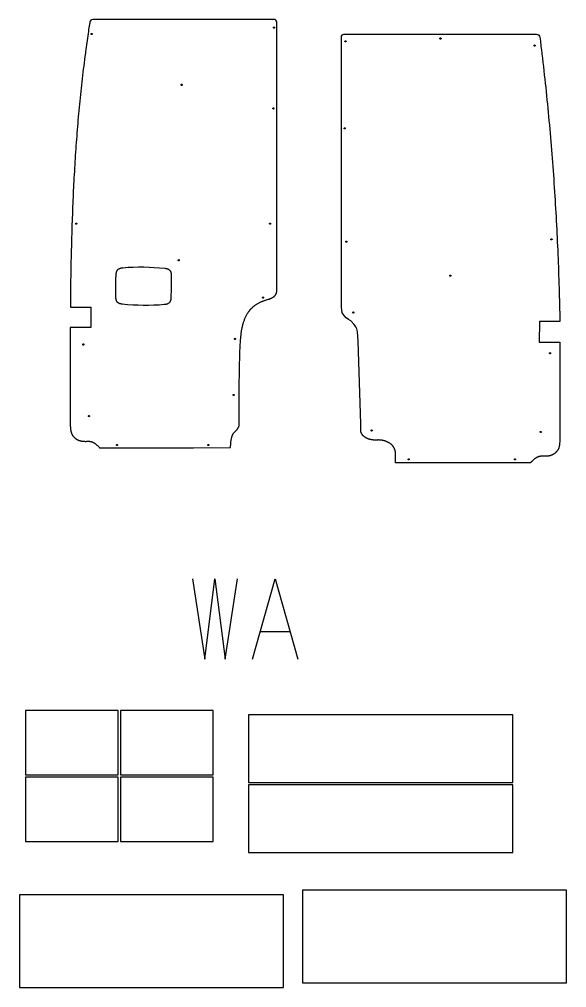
# Model space of a CAD drawing. Extents: x 339 to 7680, y 24 to 7374.
# Drawn here: x 5732 to 7680, y 303 to 3749 of the extents above; entities that cross this region are included whole.
import ezdxf

# ---------------------------------------------------------------- set-up
doc = ezdxf.new("R2010")
doc.units = 0
doc.layers.add('Default Layer', color=1, linetype='CONTINUOUS')

msp = doc.modelspace()

# ---------------------------------------------------------------- linework, layer by layer
at = {"layer": 'Default Layer'}
for points in [[(6514.7, 2440.2), (6516.7, 2563.9), (6519.2, 2606.6), (6521.2, 2629), (6521.5, 2631.7), (6521.8, 2634.4), (6522.2, 2637.1), (6522.6, 2639.7), (6523.1, 2642.4), (6523.5, 2645.1), (6524, 2647.7), (6524.5, 2650.4), (6525.1, 2653), (6525.7, 2655.7), (6526.3, 2658.3), (6527, 2660.9), (6527.7, 2663.5), (6528.5, 2666.1), (6529.3, 2668.7), (6530.1, 2671.3), (6530.9, 2673.9), (6531.8, 2676.4), (6532.8, 2678.9), (6533.8, 2681.4), (6534.8, 2683.9), (6535.9, 2686.4), (6537, 2688.9), (6538.2, 2691.3), (6539.4, 2693.7), (6540.6, 2696.1), (6542, 2698.5), (6543.3, 2700.9), (6544.7, 2703.2), (6546.2, 2705.5), (6547.7, 2707.8), (6549.2, 2710), (6550, 2711), (6550.7, 2711.9), (6551.4, 2712.9), (6552.1, 2713.8), (6552.9, 2714.8), (6553.7, 2715.7), (6554.4, 2716.6), (6555.2, 2717.5), (6556, 2718.4), (6556.8, 2719.2), (6557.6, 2720.1), (6558.5, 2720.9), (6559.3, 2721.8), (6560.2, 2722.6), (6561.9, 2724.2), (6563.6, 2725.8), (6565.5, 2727.3), (6567.3, 2728.8), (6569.2, 2730.3), (6571.1, 2731.7), (6573, 2733), (6575, 2734.3), (6577, 2735.6), (6579, 2736.8), (6581, 2738), (6583.1, 2739.2), (6585.2, 2740.3), (6587.3, 2741.4), (6589.4, 2742.4), (6591.6, 2743.4), (6593.7, 2744.4), (6595.9, 2745.3), (6598.1, 2746.2), (6600.3, 2747.1), (6602.5, 2747.9), (6604.7, 2748.7), (6607, 2749.4), (6609.2, 2750.1), (6611.4, 2750.8), (6614.5, 2751.7), (6617.6, 2752.7), (6619.1, 2753.2), (6620.6, 2753.7), (6622.2, 2754.2), (6623.7, 2754.8), (6625.2, 2755.4), (6626.7, 2756), (6628.2, 2756.6), (6629.7, 2757.3), (6631.1, 2758), (6632.5, 2758.7), (6633.9, 2759.5), (6635.2, 2760.4), (6635.8, 2760.8), (6636.5, 2761.2), (6637.1, 2761.7), (6637.7, 2762.1), (6638.3, 2762.6), (6638.9, 2763.1), (6639.5, 2763.6), (6640, 2764.1), (6640.6, 2764.6), (6641.1, 2765.2), (6641.6, 2765.7), (6642.1, 2766.3), (6642.6, 2766.9), (6643.1, 2767.5), (6643.5, 2768.1), (6644, 2768.7), (6644.4, 2769.3), (6644.8, 2770), (6645.2, 2770.7), (6645.5, 2771.4), (6645.8, 2772.1), (6646.2, 2772.8), (6646.5, 2773.5), (6646.7, 2774.3), (6647, 2775.1), (6647.2, 2775.9), (6647.4, 2776.7), (6647.6, 2777.5), (6647.8, 2778.4), (6647.9, 2779.2), (6648, 2780.1), (6648.1, 2781), (6648.1, 2781.1), (6648.1, 3260.4), (6648.2, 3739, 0.414237), (6638.2, 3749), (6316.5, 3749.1), (6288, 3749), (6254.3, 3748.9), (6216.2, 3748.8), (6174.7, 3748.7), (6130.7, 3748.7), (6085.2, 3748.7), (6039, 3748.7), (5993.1, 3748.7, 0.403969), (5983.1, 3739.1), (5983, 3738.1), (5982.3, 3734.6), (5982, 3733.6), (5981.8, 3732.3), (5981.4, 3730.7), (5981.1, 3728.8), (5980.7, 3726.7), (5980.3, 3724.3), (5979.5, 3718.9), (5978.6, 3712.8), (5977.6, 3705.9), (5976.6, 3698.5), (5975.6, 3690.7), (5973.4, 3674.4), (5971.2, 3658), (5970.1, 3650), (5969, 3642.4), (5968, 3635.2), (5967.1, 3628.6), (5965.5, 3617.3), (5964, 3606), (5962.5, 3594.6), (5961.1, 3583.3), (5959.6, 3572), (5958.2, 3560.6), (5956.9, 3549.3), (5955.5, 3538), (5954.2, 3526.6), (5952.9, 3515.3), (5951.7, 3503.9), (5950.5, 3492.6), (5949.3, 3481.2), (5948.1, 3469.8), (5946.9, 3458.5), (5945.8, 3447.1), (5944.7, 3435.8), (5943.6, 3424.4), (5942.6, 3413), (5941.6, 3401.7), (5940.6, 3390.3), (5939.6, 3378.9), (5938.7, 3367.5), (5937.7, 3356.1), (5936.8, 3344.8), (5936, 3333.4), (5935.1, 3322), (5934.3, 3310.6), (5933.4, 3299.2), (5932.6, 3287.8), (5931.9, 3276.4), (5931.1, 3265), (5930.4, 3253.6), (5929.7, 3242.3), (5929, 3230.9), (5928.3, 3219.5), (5927.7, 3208.1), (5927, 3196.7), (5926.4, 3185.2), (5925.8, 3173.8), (5925.2, 3162.4), (5924.7, 3151), (5924.1, 3139.6), (5923.6, 3128.2), (5923.1, 3116.8), (5922.6, 3105.4), (5922.1, 3094), (5921.6, 3082.6), (5920.7, 3059.8), (5919.9, 3036.9), (5919.1, 3014.1), (5918.4, 2991.3), (5917.7, 2968.5), (5917.1, 2945.6), (5916.5, 2922.8), (5915.9, 2900), (5915.7, 2889.1), (5915.4, 2878.1), (5915.2, 2867.2), (5915.1, 2856.3), (5914.9, 2845.4), (5914.8, 2834.5), (5914.6, 2823.6), (5914.5, 2812.7), (5914.4, 2801.8), (5914.4, 2790.9), (5914.3, 2779.9), (5914.3, 2769), (5914.2, 2747.1), (5914.3, 2725.2), (5986.7, 2725.2), (5986.7, 2652.4), (5913.2, 2652.4), (5913.2, 2650.6), (5913.2, 2304.1), (5913.4, 2301.6), (5913.7, 2299), (5914.1, 2293.7), (5914.3, 2291.1), (5914.6, 2288.7), (5914.7, 2287.6), (5914.9, 2286.5), (5915, 2285.6), (5915.2, 2284.6), (5915.6, 2282.8), (5916.1, 2281), (5916.6, 2279.1), (5917.1, 2277.3), (5917.4, 2276.4), (5917.7, 2275.5), (5918, 2274.7), (5918.4, 2273.9), (5918.7, 2273.1), (5919, 2272.3), (5919.4, 2271.6), (5919.7, 2271), (5920.1, 2270.3), (5920.5, 2269.7), (5921, 2269), (5921.5, 2268.3), (5922, 2267.6), (5922.6, 2266.9), (5923.7, 2265.6), (5924.8, 2264.4), (5925.8, 2263.4), (5927, 2262.1), (5927.6, 2261.4), (5928.3, 2260.8), (5929, 2260.2), (5929.7, 2259.5), (5930.6, 2258.7), (5931.9, 2257.7), (5932.6, 2257.1), (5933.3, 2256.5), (5934, 2256), (5934.7, 2255.5), (5935.4, 2255.1), (5936.2, 2254.6), (5936.9, 2254.2), (5937.7, 2253.7), (5938.5, 2253.3), (5939.3, 2252.8), (5940.2, 2252.4), (5941, 2252), (5941.9, 2251.7), (5943, 2251.2), (5944.1, 2250.8), (5945.4, 2250.3), (5946.7, 2249.9), (5948.1, 2249.5), (5949.4, 2249.1), (5950.7, 2248.8), (5951.3, 2248.7), (5952.1, 2248.6), (5953.7, 2248.3), (5955.6, 2248.1), (5957.6, 2247.9), (5959.6, 2247.7), (5961.7, 2247.6), (5963.8, 2247.4), (5965.7, 2247.3), (5966.7, 2247.3), (5967.7, 2247.3), (5968.8, 2247.3), (5969.9, 2247.3), (5972.2, 2247.4), (5974.5, 2247.5), (5976.8, 2247.5), (5977.9, 2247.6), (5979, 2247.6), (5980, 2247.5), (5981, 2247.5), (5981.9, 2247.4), (5982.8, 2247.3), (5983.6, 2247.2), (5984.4, 2247), (5985.2, 2246.8), (5986, 2246.7), (5986.8, 2246.4), (5987.6, 2246.2), (5988.4, 2246), (5989.2, 2245.7), (5990.8, 2245.2), (5992.3, 2244.6), (5993.8, 2244), (5995.2, 2243.3), (5995.9, 2243), (5996.6, 2242.6), (5997.3, 2242.2), (5998, 2241.8), (5999.3, 2241), (6000.6, 2240.1), (6001.9, 2239.2), (6003.1, 2238.2), (6004.4, 2237.3), (6005.6, 2236.3), (6006.9, 2235.2), (6008.3, 2234.1), (6009.7, 2232.8), (6011, 2231.6), (6012.3, 2230.4), (6013.3, 2229.3), (6014.2, 2228.5), (6014.8, 2227.9), (6015, 2227.6), (6015.2, 2227.4), (6015.5, 2226.9), (6016.1, 2225.8), (6016.5, 2225.3), (6016.7, 2225), (6016.8, 2224.8), (6017, 2224.6), (6017.3, 2224.4), (6017.5, 2224.2), (6017.8, 2224.1), (6017.9, 2224.1), (6018.2, 2224), (6019.5, 2224), (6040.5, 2224), (6081.6, 2224.1), (6204.9, 2224.4), (6351.5, 2224.7), (6483.2, 2224.9), (6483.4, 2226.6), (6483.6, 2228.2), (6483.8, 2229.9), (6483.9, 2231.6), (6484.2, 2235), (6484.5, 2238.5), (6484.8, 2241.9), (6485.2, 2245.4), (6485.3, 2247.1), (6485.5, 2248.8), (6485.8, 2250.6), (6486, 2252.3), (6486.3, 2254), (6486.6, 2255.7), (6486.9, 2257.4), (6487.3, 2259), (6487.7, 2260.7), (6488.2, 2262.4), (6488.7, 2264), (6489.2, 2265.6), (6489.8, 2267.2), (6490.2, 2268), (6490.5, 2268.7), (6490.8, 2269.5), (6491.2, 2270.3), (6491.6, 2271), (6492, 2271.8), (6492.4, 2272.5), (6492.8, 2273.3), (6493.3, 2274), (6493.7, 2274.7), (6494.2, 2275.5), (6494.7, 2276.2), (6495.2, 2276.9), (6495.7, 2277.6), (6498.9, 2280.7), (6500.5, 2282.4), (6502.1, 2284.1), (6503.7, 2285.8), (6504.5, 2286.7), (6505.3, 2287.5), (6506.1, 2288.4), (6506.8, 2289.3), (6507.5, 2290.3), (6508.2, 2291.2), (6508.9, 2292.1), (6509.5, 2293.1), (6510.2, 2294), (6510.8, 2295), (6511.3, 2296), (6511.8, 2297), (6512.3, 2298), (6512.7, 2299), (6513.1, 2300), (6513.5, 2301), (6513.8, 2302.1), (6514.1, 2303.2), (6514.3, 2304.3), (6514.4, 2305.3), (6514.5, 2306.5), (6514.5, 2307), (6514.5, 2307.6), (6514.7, 2440.2)], [(6640.5, 3720, -0.414214), (6638.5, 3718, -0.414214), (6636.5, 3720, -0.414214), (6638.5, 3722, -0.414214), (6640.5, 3720)], [(5991.5, 3697, -0.414214), (5989.5, 3695, -0.414214), (5987.5, 3697, -0.414214), (5989.5, 3699, -0.414214), (5991.5, 3697)], [(7592.2, 3625.6), (7593.9, 3610.8), (7595.6, 3596), (7597.3, 3581.2), (7599, 3566.4), (7600.6, 3551.6), (7602.3, 3536.7), (7603.9, 3521.9), (7605.4, 3507.1), (7607, 3492.3), (7608.5, 3477.4), (7610, 3462.6), (7611.5, 3447.8), (7612.9, 3432.9), (7614.4, 3418.1), (7615.8, 3403.3), (7617.1, 3388.4), (7618.5, 3373.6), (7619.8, 3358.7), (7621.1, 3343.9), (7622.4, 3329), (7623.7, 3314.2), (7624.9, 3299.3), (7626.1, 3284.4), (7627.3, 3269.6), (7628.5, 3254.7), (7629.6, 3239.9), (7630.7, 3225), (7631.8, 3210.1), (7632.9, 3195.3), (7633.9, 3180.4), (7634.9, 3165.5), (7635.9, 3150.6), (7636.9, 3135.8), (7637.8, 3120.9), (7638.8, 3106), (7639.7, 3091.1), (7640.6, 3076.2), (7641.4, 3061.4), (7642.2, 3046.5), (7643.1, 3031.6), (7643.9, 3016.7), (7644.6, 3001.8), (7645.4, 2986.9), (7646.1, 2972), (7646.8, 2957.1), (7647.5, 2942.2), (7648.1, 2927.3), (7648.8, 2912.5), (7649.4, 2897.6), (7650, 2882.7), (7650.5, 2867.8), (7651.1, 2852.9), (7651.6, 2838), (7652.1, 2823.1), (7652.6, 2808.2), (7653.1, 2793.3), (7653.5, 2778.4), (7653.9, 2763.5), (7654.3, 2748.6), (7654.7, 2733.6), (7655, 2718.7), (7655.4, 2703.8), (7655.7, 2688.9), (7656, 2674), (7583.5, 2674), (7582.4, 2600.7), (7655.2, 2600.7), (7655.2, 2579.5), (7655.2, 2556.6), (7655.3, 2506.9), (7655.5, 2454.3), (7655.7, 2401.9), (7655.8, 2352.5), (7655.9, 2308.9), (7656, 2274.1), (7656, 2260.9), (7656, 2250.9), (7655.8, 2248.4), (7655.5, 2245.8), (7655.1, 2240.5), (7654.9, 2237.9), (7654.6, 2235.5), (7654.5, 2234.4), (7654.3, 2233.3), (7654.2, 2232.3), (7654, 2231.4), (7653.6, 2229.6), (7653.1, 2227.7), (7652.6, 2225.9), (7652.1, 2224.1), (7651.8, 2223.2), (7651.5, 2222.3), (7651.2, 2221.4), (7650.8, 2220.6), (7650.5, 2219.8), (7650.2, 2219.1), (7649.8, 2218.4), (7649.5, 2217.7), (7649.1, 2217.1), (7648.7, 2216.4), (7648.2, 2215.7), (7647.7, 2215), (7647.2, 2214.4), (7646.6, 2213.7), (7645.5, 2212.4), (7644.4, 2211.2), (7643.4, 2210.1), (7642.2, 2208.8), (7641.6, 2208.2), (7640.9, 2207.5), (7640.2, 2206.9), (7639.5, 2206.3), (7638.6, 2205.5), (7637.3, 2204.4), (7636.6, 2203.9), (7635.9, 2203.3), (7635.2, 2202.8), (7634.5, 2202.3), (7633.8, 2201.8), (7633, 2201.4), (7632.3, 2200.9), (7631.5, 2200.4), (7630.7, 2200), (7629.9, 2199.6), (7629, 2199.2), (7628.2, 2198.8), (7627.3, 2198.4), (7626.3, 2198), (7625.1, 2197.5), (7623.8, 2197.1), (7622.5, 2196.7), (7621.1, 2196.2), (7619.8, 2195.9), (7618.5, 2195.6), (7617.9, 2195.4), (7617.1, 2195.3), (7615.5, 2195.1), (7613.6, 2194.8), (7611.6, 2194.6), (7609.6, 2194.5), (7607.5, 2194.3), (7605.4, 2194.2), (7603.5, 2194), (7602.5, 2194), (7601.5, 2194), (7600.4, 2194), (7599.3, 2194), (7597, 2194.1), (7594.7, 2194.2), (7592.4, 2194.3), (7591.3, 2194.3), (7590.2, 2194.3), (7589.2, 2194.3), (7588.2, 2194.2), (7587.3, 2194.2), (7586.4, 2194), (7585.6, 2193.9), (7584.8, 2193.8), (7584, 2193.6), (7583.2, 2193.4), (7582.4, 2193.2), (7581.6, 2193), (7580.8, 2192.7), (7580, 2192.5), (7578.4, 2191.9), (7576.9, 2191.3), (7575.4, 2190.7), (7574, 2190), (7573.3, 2189.7), (7572.6, 2189.3), (7571.9, 2188.9), (7571.2, 2188.5), (7569.9, 2187.7), (7568.6, 2186.8), (7567.3, 2185.9), (7566.1, 2185), (7564.8, 2184), (7563.6, 2183), (7562.3, 2182), (7560.9, 2180.8), (7559.6, 2179.6), (7558.2, 2178.3), (7557, 2177.1), (7555.9, 2176.1), (7555, 2175.2), (7554.4, 2174.6), (7554.2, 2174.4), (7554, 2174.1), (7553.7, 2173.6), (7553, 2172.6), (7552.7, 2172), (7552.5, 2171.8), (7552.3, 2171.6), (7552.1, 2171.4), (7551.9, 2171.2), (7551.6, 2171), (7551.4, 2170.9), (7551.2, 2170.8), (7550.9, 2170.8), (7549.7, 2170.9), (7341.5, 2170.8), (7196.9, 2170.8), (7129.3, 2170.8), (7070.5, 2170.9), (7070.6, 2208.6), (7070.4, 2210.1), (7070.2, 2211.5), (7069.9, 2213), (7069.5, 2214.4), (7069.2, 2215.8), (7068.7, 2217.1), (7068.3, 2218.5), (7067.8, 2219.8), (7067.3, 2221), (7066.7, 2222.3), (7066.1, 2223.5), (7065.5, 2224.7), (7064.8, 2225.8), (7064.1, 2227), (7063.3, 2228.1), (7062.6, 2229.2), (7061.8, 2230.2), (7060.9, 2231.3), (7060.1, 2232.3), (7059.2, 2233.2), (7058.2, 2234.2), (7057.3, 2235.1), (7056.3, 2236), (7055.3, 2236.9), (7054.3, 2237.8), (7053.3, 2238.6), (7052.2, 2239.4), (7051.1, 2240.2), (7050, 2240.9), (7048.8, 2241.6), (7047.7, 2242.3), (7046.5, 2243), (7045.3, 2243.6), (7044.1, 2244.3), (7042.9, 2244.9), (7041.7, 2245.4), (7040.4, 2246), (7039.1, 2246.5), (7037.9, 2247), (7036.6, 2247.5), (7035.3, 2247.9), (7034, 2248.4), (7032.6, 2248.8), (7031.3, 2249.2), (7030, 2249.5), (7028.6, 2249.8), (7027.3, 2250.2), (7025.9, 2250.4), (7024.6, 2250.7), (7023.2, 2250.9), (7021.8, 2251.2), (7020.5, 2251.3), (7019.1, 2251.5), (7017.7, 2251.7), (7016.3, 2251.8), (7015, 2251.9), (7013.6, 2252), (7012.2, 2252), (7010.9, 2252.1), (7009.5, 2252.1), (7008.2, 2252.1), (7006.8, 2252), (7005.5, 2252), (7004.2, 2251.9), (7002.1, 2251.8), (6999.9, 2251.7), (6997.7, 2251.7), (6996.6, 2251.8), (6995.6, 2251.8), (6994.5, 2251.8), (6993.4, 2251.9), (6992.3, 2252), (6991.1, 2252.1), (6990, 2252.2), (6988.9, 2252.4), (6987.8, 2252.5), (6986.7, 2252.7), (6985.6, 2252.9), (6984.5, 2253.1), (6983.4, 2253.3), (6982.4, 2253.5), (6981.3, 2253.8), (6980.2, 2254), (6979.1, 2254.3), (6978, 2254.6), (6977, 2254.9), (6975.9, 2255.3), (6974.9, 2255.6), (6973.8, 2256), (6972.8, 2256.4), (6971.8, 2256.8), (6970.8, 2257.2), (6969.8, 2257.7), (6968.8, 2258.1), (6967.8, 2258.6), (6966.9, 2259.1), (6965.9, 2259.6), (6965, 2260.2), (6964.1, 2260.7), (6963.1, 2261.3), (6962.3, 2261.9), (6961.4, 2262.5), (6960.5, 2263.2), (6959.7, 2263.8), (6958.9, 2264.5), (6958.1, 2265.2), (6957.3, 2265.9), (6956.5, 2266.7), (6955.8, 2267.4), (6955.1, 2268.2), (6954.4, 2269), (6953.7, 2269.8), (6953.1, 2270.7), (6952.4, 2271.5), (6951.8, 2272.4), (6951.2, 2273.3), (6950.7, 2274.3), (6950.2, 2275.2), (6949.7, 2276.2), (6949.2, 2277.2), (6948.8, 2278.2), (6948.3, 2279.3), (6948, 2280.3), (6947.6, 2281.4), (6947.3, 2282.5), (6947.3, 2309.5), (6938.3, 2603.3), (6935.3, 2637.8), (6932.7, 2647.7), (6929.5, 2654.9), (6923.9, 2663.6), (6912.1, 2676.2), (6904.1, 2681.4), (6895.6, 2686.4), (6887.6, 2694.8), (6880.6, 2704.7), (6878.2, 2725.1), (6878.4, 2732.8), (6878.5, 3685.1, -0.416918), (6887.5, 3695.9), (7230.3, 3695.9), (7419.2, 3695.9), (7511.2, 3695.9), (7572.9, 3695.9, -0.434894), (7584.4, 3685.6), (7586.4, 3671.1), (7588.6, 3654.1), (7590.6, 3638), (7591.5, 3631.1), (7592.2, 3625.6)], [(6311.5, 3516, -0.414214), (6309.5, 3514, -0.414214), (6307.5, 3516, -0.414214), (6309.5, 3518, -0.414214), (6311.5, 3516)], [(6638.5, 3432, -0.414214), (6636.5, 3430, -0.414214), (6634.5, 3432, -0.414214), (6636.5, 3434, -0.414214), (6638.5, 3432)], [(5936.5, 3022, -0.414214), (5934.5, 3020, -0.414214), (5932.5, 3022, -0.414214), (5934.5, 3024, -0.414214), (5936.5, 3022)], [(6626.5, 3022, -0.414214), (6624.5, 3020, -0.414214), (6622.5, 3022, -0.414214), (6624.5, 3024, -0.414214), (6626.5, 3022)], [(6273.6, 2830.6, 0.004195), (6273.5, 2838, 0.004691), (6273.4, 2841.3, 0.007435), (6273.3, 2843.1, 0.008664), (6273.2, 2843.7, 0.014822), (6273.1, 2844.2, 0.006346), (6272.8, 2846.3, 0.011597), (6272.4, 2847.9, 0.017771), (6272, 2849.4, 0.024881), (6271.6, 2850.6, 0.030171), (6271.1, 2851.6, 0.035835), (6270.4, 2852.6, 0.020294), (6269.6, 2853.6, 0.022782), (6268, 2855.2, 0.041621), (6263.9, 2858.3, 0.023278), (6262.2, 2859.4, 0.037005), (6260.1, 2860.2, 0.023583), (6258, 2860.9, 0.013789), (6255.9, 2861.3, 0.009061), (6253.6, 2861.7, 0.002497), (6252.4, 2861.9), (6249.7, 2862.2, 0.046536), (6100.1, 2864.1, 0.000969), (6097.2, 2863.8, 0.010516), (6093.8, 2863.3, 0.015405), (6091.5, 2862.9, 0.023077), (6089.4, 2862.3, 0.046845), (6086.8, 2861.2, 0.02431), (6084.8, 2859.9, 0.040632), (6080.8, 2856.8, 0.018029), (6079.6, 2855.6, 0.021504), (6078.8, 2854.7, 0.046421), (6078, 2853.4, 0.030278), (6077.5, 2852, 0.024979), (6076.9, 2850, 0.012634), (6076.4, 2847.9, 0.005576), (6076.1, 2846.2, 0.008835), (6075.9, 2844.7, 0.009279), (6075.4, 2840.9, 0.015026), (6074.9, 2832.8, -0.014578), (6074.8, 2832.4, 0.010565), (6074.7, 2831.2, -0.001954), (6074.7, 2829.9, 0.003618), (6074.6, 2828.4, 0.006517), (6074.4, 2825.6, 0.004227), (6074.3, 2821, 0.002706), (6074.2, 2814.6, 0.002105), (6074.1, 2805.6, 0.001426), (6074.2, 2793.4, 0.001039), (6074.2, 2777.7, 0.002301), (6074.4, 2766.8, 0.002693), (6074.5, 2761.2, 0.004689), (6074.6, 2757.6, 0.007293), (6074.7, 2755.8, 0.008619), (6074.8, 2755.1, 0.014865), (6074.9, 2754.6, 0.006345), (6075.2, 2752.5, 0.011597), (6075.6, 2750.9, 0.017764), (6076, 2749.4, 0.028413), (6076.5, 2748, 0.044276), (6077.2, 2746.7, 0.028037), (6078, 2745.8, 0.024379), (6079.4, 2744.2, 0.028856), (6082.1, 2741.8, 0.027118), (6084.7, 2740.1, 0.020975), (6086.1, 2739.3, 0.031807), (6087.9, 2738.6, 0.021868), (6089.9, 2738, 0.014458), (6092.1, 2737.5, 0.008416), (6094.4, 2737.1, 0.003335), (6095.7, 2736.9, 0.000324), (6098.4, 2736.5, 0.046537), (6248, 2734.9), (6250.7, 2735.3, 0.007554), (6253.5, 2735.6, 0.011351), (6255.6, 2736, 0.016949), (6257.6, 2736.5, 0.023102), (6259.3, 2737, 0.035803), (6261.3, 2737.9, 0.02408), (6263.3, 2739.2, 0.039766), (6267.2, 2742.3, 0.018029), (6268.4, 2743.5, 0.021504), (6269.2, 2744.4, 0.046421), (6270, 2745.7, 0.030278), (6270.5, 2747, 0.024979), (6271.1, 2749.1, 0.012634), (6271.6, 2751.1, 0.004331), (6271.9, 2752.7, 0.015754), (6272, 2753.4, 0.008314), (6272.2, 2755.4, 0.004551), (6272.4, 2758.5, 0.003064), (6272.6, 2763.4, 0.002305), (6272.9, 2771.9, 0.001262), (6273.2, 2782.6, 0.001002), (6273.6, 2798.1, 0.001818), (6273.9, 2808.8, 0.002664), (6274, 2816.6, 0.002921), (6274, 2821.2, 0.004872), (6273.9, 2824.9, 0.006687), (6273.9, 2827, 0.004861), (6273.6, 2830.2, -0.014612), (6273.6, 2830.6)], [(6301.5, 2892, -0.414214), (6299.5, 2890, -0.414214), (6297.5, 2892, -0.414214), (6299.5, 2894, -0.414214), (6301.5, 2892)], [(6601.5, 2759, -0.414214), (6599.5, 2757, -0.414214), (6597.5, 2759, -0.414214), (6599.5, 2761, -0.414214), (6601.5, 2759)], [(5961.5, 2592, -0.414214), (5959.5, 2590, -0.414214), (5957.5, 2592, -0.414214), (5959.5, 2594, -0.414214), (5961.5, 2592)], [(6501.5, 2612, -0.414214), (6499.5, 2610, -0.414214), (6497.5, 2612, -0.414214), (6499.5, 2614, -0.414214), (6501.5, 2612)], [(6496.5, 2412, -0.414214), (6494.5, 2410, -0.414214), (6492.5, 2412, -0.414214), (6494.5, 2414, -0.414214), (6496.5, 2412)], [(5981.5, 2337, -0.414214), (5979.5, 2335, -0.414214), (5977.5, 2337, -0.414214), (5979.5, 2339, -0.414214), (5981.5, 2337)], [(6081.5, 2234, -0.414214), (6079.5, 2232, -0.414214), (6077.5, 2234, -0.414214), (6079.5, 2236, -0.414214), (6081.5, 2234)], [(6406.5, 2234, -0.414214), (6404.5, 2232, -0.414214), (6402.5, 2234, -0.414214), (6404.5, 2236, -0.414214), (6406.5, 2234)]]:
    msp.add_lwpolyline(points, format="xyb", close=True, dxfattribs=at)
for points in [[(6891, 3670.9), (6891, 3671.1), (6891, 3671.3), (6891.1, 3671.5), (6891.1, 3671.6), (6891.2, 3671.8), (6891.3, 3672), (6891.4, 3672.1), (6891.6, 3672.3), (6891.7, 3672.4), (6891.9, 3672.5), (6892, 3672.6), (6892.2, 3672.7), (6892.4, 3672.8), (6892.6, 3672.8), (6892.8, 3672.9), (6893, 3672.9), (6893.2, 3672.9), (6893.4, 3672.8), (6893.6, 3672.8), (6893.7, 3672.7), (6893.9, 3672.6), (6894.1, 3672.5), (6894.2, 3672.4), (6894.4, 3672.3), (6894.5, 3672.1), (6894.6, 3672), (6894.7, 3671.8), (6894.8, 3671.6), (6894.9, 3671.5), (6894.9, 3671.3), (6895, 3671.1), (6895, 3670.9), (6895, 3670.7), (6894.9, 3670.5), (6894.9, 3670.3), (6894.8, 3670.1), (6894.7, 3669.9), (6894.6, 3669.7), (6894.5, 3669.6), (6894.4, 3669.4), (6894.2, 3669.3), (6894.1, 3669.2), (6893.9, 3669.1), (6893.7, 3669), (6893.6, 3669), (6893.4, 3668.9), (6893.2, 3668.9), (6893, 3668.9), (6892.8, 3668.9), (6892.6, 3668.9), (6892.4, 3669), (6892.2, 3669), (6892, 3669.1), (6891.9, 3669.2), (6891.7, 3669.3), (6891.6, 3669.4), (6891.4, 3669.6), (6891.3, 3669.7), (6891.2, 3669.9), (6891.1, 3670.1), (6891.1, 3670.3), (6891, 3670.5), (6891, 3670.7), (6891, 3670.9)], [(7229, 3680.9), (7229, 3681.1), (7229, 3681.3), (7229.1, 3681.5), (7229.1, 3681.6), (7229.2, 3681.8), (7229.3, 3682), (7229.4, 3682.1), (7229.6, 3682.3), (7229.7, 3682.4), (7229.9, 3682.5), (7230, 3682.6), (7230.2, 3682.7), (7230.4, 3682.8), (7230.6, 3682.8), (7230.8, 3682.9), (7231, 3682.9), (7231.2, 3682.9), (7231.4, 3682.8), (7231.6, 3682.8), (7231.7, 3682.7), (7231.9, 3682.6), (7232.1, 3682.5), (7232.2, 3682.4), (7232.4, 3682.3), (7232.5, 3682.1), (7232.6, 3682), (7232.7, 3681.8), (7232.8, 3681.6), (7232.9, 3681.5), (7232.9, 3681.3), (7233, 3681.1), (7233, 3680.9), (7233, 3680.7), (7232.9, 3680.5), (7232.9, 3680.3), (7232.8, 3680.1), (7232.7, 3679.9), (7232.6, 3679.7), (7232.5, 3679.6), (7232.4, 3679.4), (7232.2, 3679.3), (7232.1, 3679.2), (7231.9, 3679.1), (7231.7, 3679), (7231.6, 3679), (7231.4, 3678.9), (7231.2, 3678.9), (7231, 3678.9), (7230.8, 3678.9), (7230.6, 3678.9), (7230.4, 3679), (7230.2, 3679), (7230, 3679.1), (7229.9, 3679.2), (7229.7, 3679.3), (7229.6, 3679.4), (7229.4, 3679.6), (7229.3, 3679.7), (7229.2, 3679.9), (7229.1, 3680.1), (7229.1, 3680.3), (7229, 3680.5), (7229, 3680.7), (7229, 3680.9)], [(7564, 3655.9), (7564, 3656.1), (7564, 3656.3), (7564.1, 3656.5), (7564.1, 3656.6), (7564.2, 3656.8), (7564.3, 3657), (7564.4, 3657.1), (7564.6, 3657.3), (7564.7, 3657.4), (7564.9, 3657.5), (7565, 3657.6), (7565.2, 3657.7), (7565.4, 3657.8), (7565.6, 3657.8), (7565.8, 3657.9), (7566, 3657.9), (7566.2, 3657.9), (7566.4, 3657.8), (7566.6, 3657.8), (7566.7, 3657.7), (7566.9, 3657.6), (7567.1, 3657.5), (7567.2, 3657.4), (7567.4, 3657.3), (7567.5, 3657.1), (7567.6, 3657), (7567.7, 3656.8), (7567.8, 3656.6), (7567.9, 3656.5), (7567.9, 3656.3), (7568, 3656.1), (7568, 3655.9), (7568, 3655.7), (7567.9, 3655.5), (7567.9, 3655.3), (7567.8, 3655.1), (7567.7, 3654.9), (7567.6, 3654.7), (7567.5, 3654.6), (7567.4, 3654.4), (7567.2, 3654.3), (7567.1, 3654.2), (7566.9, 3654.1), (7566.7, 3654), (7566.6, 3654), (7566.4, 3653.9), (7566.2, 3653.9), (7566, 3653.9), (7565.8, 3653.9), (7565.6, 3653.9), (7565.4, 3654), (7565.2, 3654), (7565, 3654.1), (7564.9, 3654.2), (7564.7, 3654.3), (7564.6, 3654.4), (7564.4, 3654.6), (7564.3, 3654.7), (7564.2, 3654.9), (7564.1, 3655.1), (7564.1, 3655.3), (7564, 3655.5), (7564, 3655.7), (7564, 3655.9)], [(6888, 3360.9), (6888, 3361.1), (6888, 3361.3), (6888.1, 3361.5), (6888.1, 3361.6), (6888.2, 3361.8), (6888.3, 3362), (6888.4, 3362.1), (6888.6, 3362.3), (6888.7, 3362.4), (6888.9, 3362.5), (6889, 3362.6), (6889.2, 3362.7), (6889.4, 3362.8), (6889.6, 3362.8), (6889.8, 3362.9), (6890, 3362.9), (6890.2, 3362.9), (6890.4, 3362.8), (6890.6, 3362.8), (6890.7, 3362.7), (6890.9, 3362.6), (6891.1, 3362.5), (6891.2, 3362.4), (6891.4, 3362.3), (6891.5, 3362.1), (6891.6, 3362), (6891.7, 3361.8), (6891.8, 3361.6), (6891.9, 3361.5), (6891.9, 3361.3), (6892, 3361.1), (6892, 3360.9), (6892, 3360.7), (6891.9, 3360.5), (6891.9, 3360.3), (6891.8, 3360.1), (6891.7, 3359.9), (6891.6, 3359.7), (6891.5, 3359.6), (6891.4, 3359.4), (6891.2, 3359.3), (6891.1, 3359.2), (6890.9, 3359.1), (6890.7, 3359), (6890.6, 3359), (6890.4, 3358.9), (6890.2, 3358.9), (6890, 3358.9), (6889.8, 3358.9), (6889.6, 3358.9), (6889.4, 3359), (6889.2, 3359), (6889, 3359.1), (6888.9, 3359.2), (6888.7, 3359.3), (6888.6, 3359.4), (6888.4, 3359.6), (6888.3, 3359.7), (6888.2, 3359.9), (6888.1, 3360.1), (6888.1, 3360.3), (6888, 3360.5), (6888, 3360.7), (6888, 3360.9)], [(7624, 2965.9), (7624, 2966.1), (7624, 2966.3), (7624.1, 2966.5), (7624.1, 2966.6), (7624.2, 2966.8), (7624.3, 2967), (7624.4, 2967.1), (7624.6, 2967.3), (7624.7, 2967.4), (7624.9, 2967.5), (7625, 2967.6), (7625.2, 2967.7), (7625.4, 2967.8), (7625.6, 2967.8), (7625.8, 2967.9), (7626, 2967.9), (7626.2, 2967.9), (7626.4, 2967.8), (7626.6, 2967.8), (7626.7, 2967.7), (7626.9, 2967.6), (7627.1, 2967.5), (7627.2, 2967.4), (7627.4, 2967.3), (7627.5, 2967.1), (7627.6, 2967), (7627.7, 2966.8), (7627.8, 2966.6), (7627.9, 2966.5), (7627.9, 2966.3), (7628, 2966.1), (7628, 2965.9), (7628, 2965.7), (7627.9, 2965.5), (7627.9, 2965.3), (7627.8, 2965.1), (7627.7, 2964.9), (7627.6, 2964.7), (7627.5, 2964.6), (7627.4, 2964.4), (7627.2, 2964.3), (7627.1, 2964.2), (7626.9, 2964.1), (7626.7, 2964), (7626.6, 2964), (7626.4, 2963.9), (7626.2, 2963.9), (7626, 2963.9), (7625.8, 2963.9), (7625.6, 2963.9), (7625.4, 2964), (7625.2, 2964), (7625, 2964.1), (7624.9, 2964.2), (7624.7, 2964.3), (7624.6, 2964.4), (7624.4, 2964.6), (7624.3, 2964.7), (7624.2, 2964.9), (7624.1, 2965.1), (7624.1, 2965.3), (7624, 2965.5), (7624, 2965.7), (7624, 2965.9)], [(6894, 2957.9), (6894, 2958.1), (6894, 2958.3), (6894.1, 2958.5), (6894.1, 2958.6), (6894.2, 2958.8), (6894.3, 2959), (6894.4, 2959.1), (6894.6, 2959.3), (6894.7, 2959.4), (6894.9, 2959.5), (6895, 2959.6), (6895.2, 2959.7), (6895.4, 2959.8), (6895.6, 2959.8), (6895.8, 2959.9), (6896, 2959.9), (6896.2, 2959.9), (6896.4, 2959.8), (6896.6, 2959.8), (6896.7, 2959.7), (6896.9, 2959.6), (6897.1, 2959.5), (6897.2, 2959.4), (6897.4, 2959.3), (6897.5, 2959.1), (6897.6, 2959), (6897.7, 2958.8), (6897.8, 2958.6), (6897.9, 2958.5), (6897.9, 2958.3), (6898, 2958.1), (6898, 2957.9), (6898, 2957.7), (6897.9, 2957.5), (6897.9, 2957.3), (6897.8, 2957.1), (6897.7, 2956.9), (6897.6, 2956.7), (6897.5, 2956.6), (6897.4, 2956.4), (6897.2, 2956.3), (6897.1, 2956.2), (6896.9, 2956.1), (6896.7, 2956), (6896.6, 2956), (6896.4, 2955.9), (6896.2, 2955.9), (6896, 2955.9), (6895.8, 2955.9), (6895.6, 2955.9), (6895.4, 2956), (6895.2, 2956), (6895, 2956.1), (6894.9, 2956.2), (6894.7, 2956.3), (6894.6, 2956.4), (6894.4, 2956.6), (6894.3, 2956.7), (6894.2, 2956.9), (6894.1, 2957.1), (6894.1, 2957.3), (6894, 2957.5), (6894, 2957.7), (6894, 2957.9)], [(7264, 2836.9), (7264, 2837.1), (7264, 2837.3), (7264.1, 2837.5), (7264.1, 2837.6), (7264.2, 2837.8), (7264.3, 2838), (7264.4, 2838.1), (7264.6, 2838.3), (7264.7, 2838.4), (7264.9, 2838.5), (7265, 2838.6), (7265.2, 2838.7), (7265.4, 2838.8), (7265.6, 2838.8), (7265.8, 2838.9), (7266, 2838.9), (7266.2, 2838.9), (7266.4, 2838.8), (7266.6, 2838.8), (7266.7, 2838.7), (7266.9, 2838.6), (7267.1, 2838.5), (7267.2, 2838.4), (7267.4, 2838.3), (7267.5, 2838.1), (7267.6, 2838), (7267.7, 2837.8), (7267.8, 2837.6), (7267.9, 2837.5), (7267.9, 2837.3), (7268, 2837.1), (7268, 2836.9), (7268, 2836.7), (7267.9, 2836.5), (7267.9, 2836.3), (7267.8, 2836.1), (7267.7, 2835.9), (7267.6, 2835.7), (7267.5, 2835.6), (7267.4, 2835.4), (7267.2, 2835.3), (7267.1, 2835.2), (7266.9, 2835.1), (7266.7, 2835), (7266.6, 2835), (7266.4, 2834.9), (7266.2, 2834.9), (7266, 2834.9), (7265.8, 2834.9), (7265.6, 2834.9), (7265.4, 2835), (7265.2, 2835), (7265, 2835.1), (7264.9, 2835.2), (7264.7, 2835.3), (7264.6, 2835.4), (7264.4, 2835.6), (7264.3, 2835.7), (7264.2, 2835.9), (7264.1, 2836.1), (7264.1, 2836.3), (7264, 2836.5), (7264, 2836.7), (7264, 2836.9)], [(6919, 2705.9), (6919, 2706.1), (6919, 2706.3), (6919.1, 2706.5), (6919.1, 2706.6), (6919.2, 2706.8), (6919.3, 2707), (6919.4, 2707.1), (6919.6, 2707.3), (6919.7, 2707.4), (6919.9, 2707.5), (6920, 2707.6), (6920.2, 2707.7), (6920.4, 2707.8), (6920.6, 2707.8), (6920.8, 2707.9), (6921, 2707.9), (6921.2, 2707.9), (6921.4, 2707.8), (6921.6, 2707.8), (6921.7, 2707.7), (6921.9, 2707.6), (6922.1, 2707.5), (6922.2, 2707.4), (6922.4, 2707.3), (6922.5, 2707.1), (6922.6, 2707), (6922.7, 2706.8), (6922.8, 2706.6), (6922.9, 2706.5), (6922.9, 2706.3), (6923, 2706.1), (6923, 2705.9), (6923, 2705.7), (6922.9, 2705.5), (6922.9, 2705.3), (6922.8, 2705.1), (6922.7, 2704.9), (6922.6, 2704.7), (6922.5, 2704.6), (6922.4, 2704.4), (6922.2, 2704.3), (6922.1, 2704.2), (6921.9, 2704.1), (6921.7, 2704), (6921.6, 2704), (6921.4, 2703.9), (6921.2, 2703.9), (6921, 2703.9), (6920.8, 2703.9), (6920.6, 2703.9), (6920.4, 2704), (6920.2, 2704), (6920, 2704.1), (6919.9, 2704.2), (6919.7, 2704.3), (6919.6, 2704.4), (6919.4, 2704.6), (6919.3, 2704.7), (6919.2, 2704.9), (6919.1, 2705.1), (6919.1, 2705.3), (6919, 2705.5), (6919, 2705.7), (6919, 2705.9)], [(7619, 2560.9), (7619, 2561.1), (7619, 2561.3), (7619.1, 2561.5), (7619.1, 2561.6), (7619.2, 2561.8), (7619.3, 2562), (7619.4, 2562.1), (7619.6, 2562.3), (7619.7, 2562.4), (7619.9, 2562.5), (7620, 2562.6), (7620.2, 2562.7), (7620.4, 2562.8), (7620.6, 2562.8), (7620.8, 2562.9), (7621, 2562.9), (7621.2, 2562.9), (7621.4, 2562.8), (7621.6, 2562.8), (7621.7, 2562.7), (7621.9, 2562.6), (7622.1, 2562.5), (7622.2, 2562.4), (7622.4, 2562.3), (7622.5, 2562.1), (7622.6, 2562), (7622.7, 2561.8), (7622.8, 2561.6), (7622.9, 2561.5), (7622.9, 2561.3), (7623, 2561.1), (7623, 2560.9), (7623, 2560.7), (7622.9, 2560.5), (7622.9, 2560.3), (7622.8, 2560.1), (7622.7, 2559.9), (7622.6, 2559.7), (7622.5, 2559.6), (7622.4, 2559.4), (7622.2, 2559.3), (7622.1, 2559.2), (7621.9, 2559.1), (7621.7, 2559), (7621.6, 2559), (7621.4, 2558.9), (7621.2, 2558.9), (7621, 2558.9), (7620.8, 2558.9), (7620.6, 2558.9), (7620.4, 2559), (7620.2, 2559), (7620, 2559.1), (7619.9, 2559.2), (7619.7, 2559.3), (7619.6, 2559.4), (7619.4, 2559.6), (7619.3, 2559.7), (7619.2, 2559.9), (7619.1, 2560.1), (7619.1, 2560.3), (7619, 2560.5), (7619, 2560.7), (7619, 2560.9)], [(6984, 2285.9), (6984, 2286.1), (6984, 2286.3), (6984.1, 2286.5), (6984.1, 2286.6), (6984.2, 2286.8), (6984.3, 2287), (6984.4, 2287.1), (6984.6, 2287.3), (6984.7, 2287.4), (6984.9, 2287.5), (6985, 2287.6), (6985.2, 2287.7), (6985.4, 2287.8), (6985.6, 2287.8), (6985.8, 2287.9), (6986, 2287.9), (6986.2, 2287.9), (6986.4, 2287.8), (6986.6, 2287.8), (6986.7, 2287.7), (6986.9, 2287.6), (6987.1, 2287.5), (6987.2, 2287.4), (6987.4, 2287.3), (6987.5, 2287.1), (6987.6, 2287), (6987.7, 2286.8), (6987.8, 2286.6), (6987.9, 2286.5), (6987.9, 2286.3), (6988, 2286.1), (6988, 2285.9), (6988, 2285.7), (6987.9, 2285.5), (6987.9, 2285.3), (6987.8, 2285.1), (6987.7, 2284.9), (6987.6, 2284.7), (6987.5, 2284.6), (6987.4, 2284.4), (6987.2, 2284.3), (6987.1, 2284.2), (6986.9, 2284.1), (6986.7, 2284), (6986.6, 2284), (6986.4, 2283.9), (6986.2, 2283.9), (6986, 2283.9), (6985.8, 2283.9), (6985.6, 2283.9), (6985.4, 2284), (6985.2, 2284), (6985, 2284.1), (6984.9, 2284.2), (6984.7, 2284.3), (6984.6, 2284.4), (6984.4, 2284.6), (6984.3, 2284.7), (6984.2, 2284.9), (6984.1, 2285.1), (6984.1, 2285.3), (6984, 2285.5), (6984, 2285.7), (6984, 2285.9)], [(7586, 2280.9), (7586, 2281.1), (7586, 2281.3), (7586.1, 2281.5), (7586.1, 2281.6), (7586.2, 2281.8), (7586.3, 2282), (7586.4, 2282.1), (7586.6, 2282.3), (7586.7, 2282.4), (7586.9, 2282.5), (7587, 2282.6), (7587.2, 2282.7), (7587.4, 2282.8), (7587.6, 2282.8), (7587.8, 2282.9), (7588, 2282.9), (7588.2, 2282.9), (7588.4, 2282.8), (7588.6, 2282.8), (7588.7, 2282.7), (7588.9, 2282.6), (7589.1, 2282.5), (7589.2, 2282.4), (7589.4, 2282.3), (7589.5, 2282.1), (7589.6, 2282), (7589.7, 2281.8), (7589.8, 2281.6), (7589.9, 2281.5), (7589.9, 2281.3), (7590, 2281.1), (7590, 2280.9), (7590, 2280.7), (7589.9, 2280.5), (7589.9, 2280.3), (7589.8, 2280.1), (7589.7, 2279.9), (7589.6, 2279.7), (7589.5, 2279.6), (7589.4, 2279.4), (7589.2, 2279.3), (7589.1, 2279.2), (7588.9, 2279.1), (7588.7, 2279), (7588.6, 2279), (7588.4, 2278.9), (7588.2, 2278.9), (7588, 2278.9), (7587.8, 2278.9), (7587.6, 2278.9), (7587.4, 2279), (7587.2, 2279), (7587, 2279.1), (7586.9, 2279.2), (7586.7, 2279.3), (7586.6, 2279.4), (7586.4, 2279.6), (7586.3, 2279.7), (7586.2, 2279.9), (7586.1, 2280.1), (7586.1, 2280.3), (7586, 2280.5), (7586, 2280.7), (7586, 2280.9)], [(7116, 2182.9), (7116, 2183.1), (7116, 2183.3), (7116.1, 2183.5), (7116.1, 2183.6), (7116.2, 2183.8), (7116.3, 2184), (7116.4, 2184.1), (7116.6, 2184.3), (7116.7, 2184.4), (7116.9, 2184.5), (7117, 2184.6), (7117.2, 2184.7), (7117.4, 2184.8), (7117.6, 2184.8), (7117.8, 2184.9), (7118, 2184.9), (7118.2, 2184.9), (7118.4, 2184.8), (7118.6, 2184.8), (7118.7, 2184.7), (7118.9, 2184.6), (7119.1, 2184.5), (7119.2, 2184.4), (7119.4, 2184.3), (7119.5, 2184.1), (7119.6, 2184), (7119.7, 2183.8), (7119.8, 2183.6), (7119.9, 2183.5), (7119.9, 2183.3), (7120, 2183.1), (7120, 2182.9), (7120, 2182.7), (7119.9, 2182.5), (7119.9, 2182.3), (7119.8, 2182.1), (7119.7, 2181.9), (7119.6, 2181.7), (7119.5, 2181.6), (7119.4, 2181.4), (7119.2, 2181.3), (7119.1, 2181.2), (7118.9, 2181.1), (7118.7, 2181), (7118.6, 2181), (7118.4, 2180.9), (7118.2, 2180.9), (7118, 2180.9), (7117.8, 2180.9), (7117.6, 2180.9), (7117.4, 2181), (7117.2, 2181), (7117, 2181.1), (7116.9, 2181.2), (7116.7, 2181.3), (7116.6, 2181.4), (7116.4, 2181.6), (7116.3, 2181.7), (7116.2, 2181.9), (7116.1, 2182.1), (7116.1, 2182.3), (7116, 2182.5), (7116, 2182.7), (7116, 2182.9)], [(7494, 2182.9), (7494, 2183.1), (7494, 2183.3), (7494.1, 2183.5), (7494.1, 2183.6), (7494.2, 2183.8), (7494.3, 2184), (7494.4, 2184.1), (7494.6, 2184.3), (7494.7, 2184.4), (7494.9, 2184.5), (7495, 2184.6), (7495.2, 2184.7), (7495.4, 2184.8), (7495.6, 2184.8), (7495.8, 2184.9), (7496, 2184.9), (7496.2, 2184.9), (7496.4, 2184.8), (7496.6, 2184.8), (7496.7, 2184.7), (7496.9, 2184.6), (7497.1, 2184.5), (7497.2, 2184.4), (7497.4, 2184.3), (7497.5, 2184.1), (7497.6, 2184), (7497.7, 2183.8), (7497.8, 2183.6), (7497.9, 2183.5), (7497.9, 2183.3), (7498, 2183.1), (7498, 2182.9), (7498, 2182.7), (7497.9, 2182.5), (7497.9, 2182.3), (7497.8, 2182.1), (7497.7, 2181.9), (7497.6, 2181.7), (7497.5, 2181.6), (7497.4, 2181.4), (7497.2, 2181.3), (7497.1, 2181.2), (7496.9, 2181.1), (7496.7, 2181), (7496.6, 2181), (7496.4, 2180.9), (7496.2, 2180.9), (7496, 2180.9), (7495.8, 2180.9), (7495.6, 2180.9), (7495.4, 2181), (7495.2, 2181), (7495, 2181.1), (7494.9, 2181.2), (7494.7, 2181.3), (7494.6, 2181.4), (7494.4, 2181.6), (7494.3, 2181.7), (7494.2, 2181.9), (7494.1, 2182.1), (7494.1, 2182.3), (7494, 2182.5), (7494, 2182.7), (7494, 2182.9)], [(5753.5, 1060.5), (6083.5, 1060.5), (6083.5, 1289.5), (5753.5, 1289.5), (5753.5, 1060.5)], [(6091.6, 1060.5), (6421.6, 1060.5), (6421.6, 1289.5), (6091.6, 1289.5), (6091.6, 1060.5)], [(6548, 1274.1), (6548, 1033.1), (7488, 1033.1), (7488, 1274.1), (6548, 1274.1)], [(5753.5, 823.5), (6083.5, 823.5), (6083.5, 1052.5), (5753.5, 1052.5), (5753.5, 823.5)], [(6091.6, 823.5), (6421.6, 823.5), (6421.6, 1052.5), (6091.6, 1052.5), (6091.6, 823.5)], [(6548, 1025), (6548, 784), (7488, 784), (7488, 1025), (6548, 1025)], [(6672, 303.1), (6672, 633.1), (5732, 633.1), (5732, 303.1), (6672, 303.1)], [(7680, 320), (7680, 650), (6740, 650), (6740, 320), (7680, 320)]]:
    msp.add_lwpolyline(points, close=True, dxfattribs=at)
for points in [[(6347.9, 1757.8), (6392.6, 1472), (6428.3, 1757.8), (6464, 1472), (6508.6, 1757.8)], [(6562.2, 1472), (6642.6, 1757.8), (6723, 1472)], [(6589, 1570.2), (6696.2, 1570.2)]]:
    msp.add_lwpolyline(points, dxfattribs=at)

doc.saveas('drawing.dxf')
